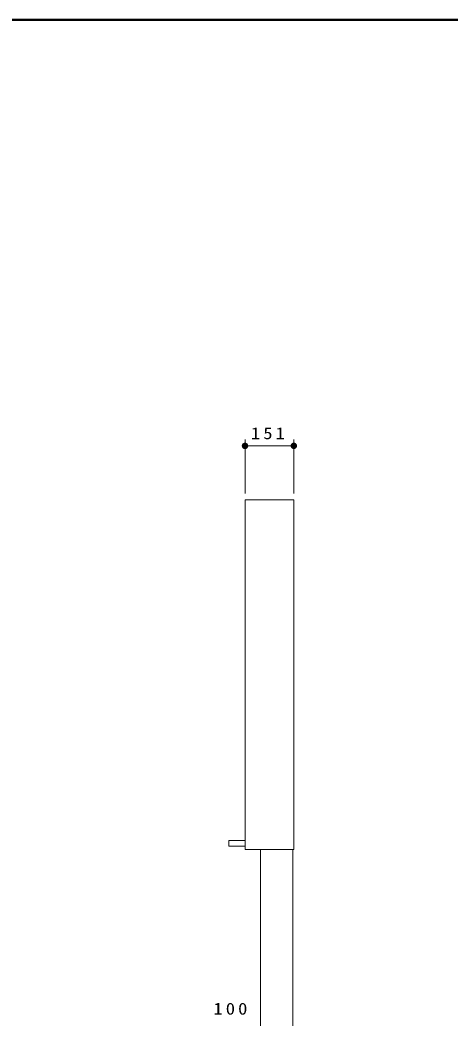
# Model space of a CAD drawing. Units: millimetres on the paper, scale 1:20. Extents: x -365 to 0, y 0 to 257.
# Drawn here: x -238 to -171.5, y 102.7 to 257 of the extents above; entities that cross this region are included whole.
import ezdxf

# ---------------------------------------------------------------- set-up
doc = ezdxf.new("R2010")
doc.units = ezdxf.units.MM
doc.layers.add('1_20', color=7, linetype='Continuous', lineweight=13)
doc.layers.add('NAKAMURA図枠', color=7, linetype='Continuous', lineweight=13)
doc.styles.add('ＭＳ ゴシック', font='')
doc.styles.get('ＭＳ ゴシック').set_extended_font_data('MS Gothic')

# ---------------------------------------------------------------- blocks, each defined once
blk = doc.blocks.new('filled_dot')
at = {"color": 0, "linetype": 'Continuous', "lineweight": -2, "const_width": 1.25}
blk.add_lwpolyline([(-0.625, 0, 1), (0.625, 0, 1)], format="xyb", close=True, dxfattribs=at)

msp = doc.modelspace()

# ---------------------------------------------------------------- linework, layer by layer
at = {"layer": '1_20', "color": 70}
for p, q in [((-203.215, 183.784), (-203.215, 192.154)), ((-195.665, 183.784), (-195.665, 192.154)), ((-203.215, 191.154), (-195.665, 191.154))]:
    msp.add_line(p, q, dxfattribs=at)
at = {"layer": '1_20'}
for p, q in [((-203.215, 128.759), (-203.215, 182.784)), ((-203.215, 182.784), (-195.665, 182.784)), ((-195.665, 182.784), (-195.665, 128.759)), ((-205.715, 129.259), (-205.715, 130.159)), ((-205.715, 130.159), (-203.215, 130.159)), ((-203.215, 129.259), (-205.715, 129.259)), ((-195.665, 128.759), (-203.215, 128.759)), ((-200.815, 59.259), (-200.815, 128.759)), ((-195.815, 128.759), (-195.815, 59.259))]:
    msp.add_line(p, q, dxfattribs=at)
at = {"layer": 'NAKAMURA図枠', "lineweight": 50}
msp.add_line((0, 257), (-365, 257), dxfattribs=at)

# ---------------------------------------------------------------- block references
at = {"layer": '1_20', "color": 70, "xscale": 0.4, "yscale": 0.4}
msp.add_blockref('filled_dot', (-203.215, 191.154), dxfattribs=at)
at = {"layer": '1_20', "color": 70, "xscale": 0.4, "yscale": 0.4, "rotation": 180}
msp.add_blockref('filled_dot', (-195.665, 191.154), dxfattribs=at)

# ---------------------------------------------------------------- texts
at = {"layer": '1_20', "color": 70, "char_height": 1.833, "attachment_point": 8, "style": 'ＭＳ ゴシック'}
for s, insert in [('\\T1.33;\\W1.15;151', (-199.44, 192.154)), ('\\T1.33;\\W1.15;100', (-205.237, 103.186))]:
    msp.add_mtext(s, dxfattribs=dict(at, insert=insert))

doc.saveas('drawing.dxf')
